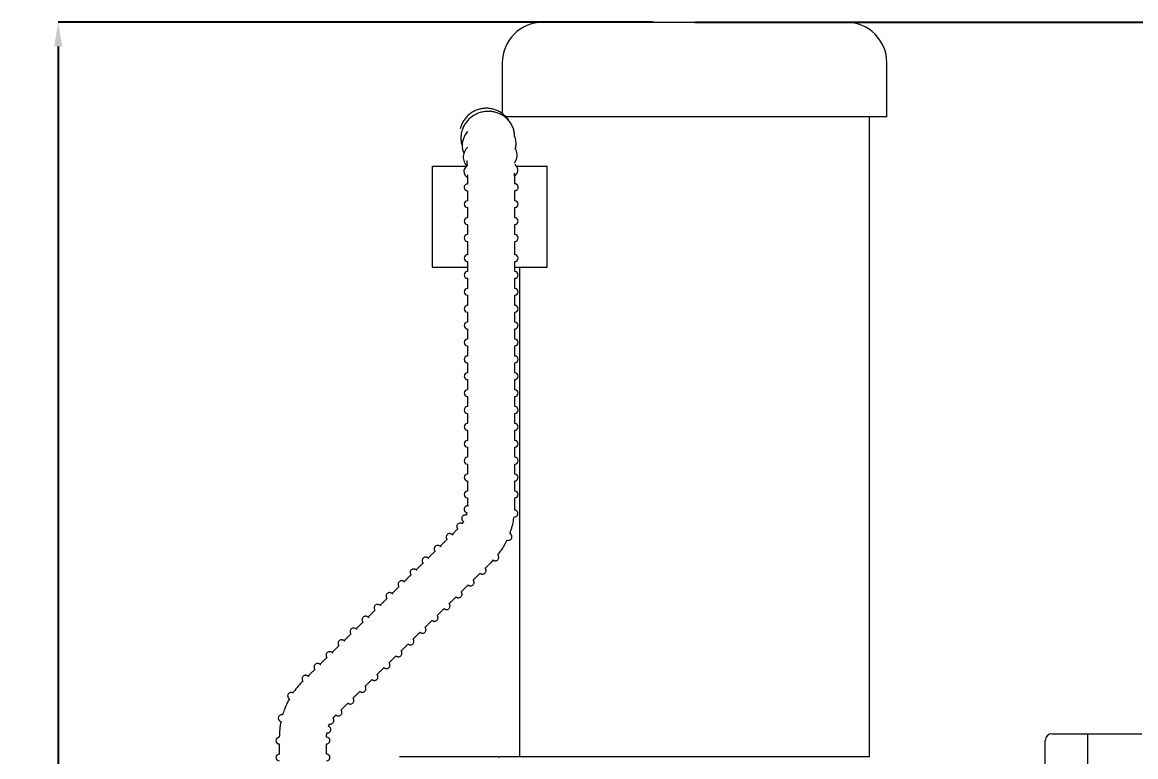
# Model space of a CAD drawing. Header units: inches. Extents: x 1.3 to 23.5, y 7.2 to 20.2.
# Drawn here: x 9.83 to 16.71, y 15.68 to 20.21 of the extents above; entities that cross this region are included whole.
import ezdxf

# ---------------------------------------------------------------- set-up
doc = ezdxf.new("R2010")
doc.units = ezdxf.units.IN
doc.header["$MEASUREMENT"] = 0
doc.header["$PDSIZE"] = -1
doc.layers.add('DIM', color=1, linetype='Continuous')
doc.styles.add('SLDTEXTSTYLE0', font='ARIAL.TTF', dxfattribs={"width": 0.65})
doc.dimstyles.new('SLDDIMSTYLE0', dxfattribs={"dimtxt": 0.15, "dimasz": 0.15, "dimexe": 0, "dimexo": 0.0625, "dimgap": 0.0375, "dimtad": 0, "dimtih": 1, "dimtoh": 1, "dimdec": 3, "dimlfac": 3, "dimrnd": 1e-09, "dimzin": 12, "dimdsep": 46, "dimtxsty": 'SLDTEXTSTYLE0', "dimsah": 1, "dimcen": 0.09, "dimadec": 0, "dimazin": 0, "dimtfac": 1, "dimtdec": 3, "dimtofl": 0, "dimtmove": 0, "dimatfit": 3, "dimfxl": 0, "dimtolj": 1, "dimtzin": 12, "dimarcsym": 0})

# ---------------------------------------------------------------- blocks, each defined once
blk = doc.blocks.new('*D7')
at = {"color": 0, "linetype": 'ByBlock', "lineweight": -2}
for p, q in [((13.9857, 20.2075), (19.3617, 20.2075)), ((19.3617, 20.0575), (19.3617, 18.2557)), ((19.3617, 16.2236), (19.3617, 18.0254)), ((17.39, 16.0736), (19.3617, 16.0736))]:
    blk.add_line(p, q, dxfattribs=at)
at = {"color": 0, "linetype": 'ByBlock'}
for points in [[(19.3617, 20.2075), (19.3367, 20.0575), (19.3867, 20.0575)], [(19.3617, 16.0736), (19.3367, 16.2236), (19.3867, 16.2236)]]:
    blk.add_solid(points, dxfattribs=at)
at = {"layer": 'DEFPOINTS', "color": 0, "linetype": 'ByBlock'}
for p in [(13.9232, 20.2075), (17.3275, 16.0736)]:
    blk.add_point(p, dxfattribs=at)
at = {"color": 0, "linetype": 'ByBlock', "insert": (19.3617, 18.1405), "char_height": 0.15, "attachment_point": 5, "style": 'SLDTEXTSTYLE0'}
blk.add_mtext('12 3/8 TO 13 3/8"', dxfattribs=at)
blk = doc.blocks.new('*D9')
at = {"color": 0, "linetype": 'ByBlock', "lineweight": -2}
for p, q in [((13.7275, 20.2075), (10.0545, 20.2075)), ((10.0545, 20.0575), (10.0545, 15.223)), ((10.0545, 9.9109), (10.0545, 14.7454)), ((11.177, 9.7609), (10.0545, 9.7609))]:
    blk.add_line(p, q, dxfattribs=at)
at = {"color": 0, "linetype": 'ByBlock'}
for points in [[(10.0545, 20.2075), (10.0295, 20.0575), (10.0795, 20.0575)], [(10.0545, 9.7609), (10.0295, 9.9109), (10.0795, 9.9109)]]:
    blk.add_solid(points, dxfattribs=at)
at = {"layer": 'DEFPOINTS', "color": 0, "linetype": 'ByBlock'}
for p in [(13.79, 20.2075), (11.2395, 9.7609)]:
    blk.add_point(p, dxfattribs=at)
at = {"color": 0, "linetype": 'ByBlock', "insert": (10.0545, 14.9842), "char_height": 0.15, "attachment_point": 5, "style": 'SLDTEXTSTYLE0'}
blk.add_mtext('31 5/16\\PMAX.', dxfattribs=at)

msp = doc.modelspace()

# ---------------------------------------------------------------- linework, layer by layer
at = {"color": 7, "linetype": 'Continuous', "lineweight": 15}
for p, q in [((13.045617, 20.207465), (14.920617, 20.207465)), ((15.170617, 19.624131), (12.81643, 19.624131)), ((12.365552, 18.695798), (12.365552, 19.320798)), ((12.365552, 19.320798), (12.452708, 19.320798)), ((12.452708, 19.320798), (12.465989, 19.320798)), ((12.465989, 19.320798), (12.576399, 19.320798)), ((12.882804, 19.320798), (13.07305, 19.320798)), ((13.07305, 18.695798), (13.07305, 19.320798)), ((12.365552, 18.695798), (12.452708, 18.695798)), ((12.452708, 18.695798), (12.465989, 18.695798)), ((12.465989, 18.695798), (12.581766, 18.695798)), ((12.873433, 18.695798), (13.07305, 18.695798)), ((16.190117, 15.818631), (16.410784, 15.818631)), ((16.410784, 15.818631), (16.410784, 15.818548)), ((16.410784, 15.818548), (16.744117, 15.818548)), ((16.410784, 14.831298), (16.410784, 15.818548)), ((16.14845, 15.401965), (16.14845, 15.776965)), ((12.769706, 15.676798), (12.162039, 15.676798)), ((12.769706, 15.676798), (12.779706, 15.676798)), ((13.277583, 15.676798), (12.779706, 15.676798)), ((13.983117, 15.676798), (13.277583, 15.676798)), ((14.70944, 15.676798), (13.983117, 15.676798)), ((15.063117, 15.676798), (14.70944, 15.676798))]:
    msp.add_line(p, q, dxfattribs=at)
for centre, radius, start, end in [((13.045617, 19.957465), 0.25, 90, 180), ((14.920617, 19.957465), 0.25, 0, 90), ((12.581767, 19.085331), 0.020833, 90, 270), ((12.873433, 19.085331), 0.020833, 270, 90), ((12.581767, 18.981165), 0.020833, 90, 270), ((12.873433, 18.981165), 0.020833, 270, 90), ((12.581767, 18.876998), 0.020833, 90, 270), ((12.873433, 18.876998), 0.020833, 270, 90), ((12.581767, 18.752941), 0.020833, 90, 270), ((12.873433, 18.752941), 0.020833, 270, 90), ((12.581767, 18.648775), 0.020833, 90, 270), ((12.873433, 18.648775), 0.020833, 270, 90), ((12.581767, 18.544608), 0.020833, 90, 270), ((12.873433, 18.544608), 0.020833, 270, 90), ((12.581767, 18.440441), 0.020833, 90, 270), ((12.873433, 18.440441), 0.020833, 270, 90), ((12.581767, 18.336275), 0.020833, 90, 270), ((12.873433, 18.336275), 0.020833, 270, 90), ((12.581767, 18.232108), 0.020833, 90, 270), ((12.873433, 18.232108), 0.020833, 270, 90), ((12.581767, 18.127941), 0.020833, 90, 270), ((12.873433, 18.127941), 0.020833, 270, 90), ((12.581767, 18.023775), 0.020833, 90, 270), ((12.873433, 18.023775), 0.020833, 270, 90), ((12.581767, 17.919608), 0.020833, 90, 270), ((12.873433, 17.919608), 0.020833, 270, 90), ((12.581767, 17.815441), 0.020833, 90, 270), ((12.873433, 17.815441), 0.020833, 270, 90), ((12.581767, 17.711275), 0.020833, 90, 270), ((12.873433, 17.711275), 0.020833, 270, 90), ((12.581767, 17.607108), 0.020833, 90, 270), ((12.873433, 17.607108), 0.020833, 270, 90), ((12.581767, 17.502941), 0.020833, 90, 270), ((12.873433, 17.502941), 0.020833, 270, 90), ((12.581767, 17.398775), 0.020833, 90, 270), ((12.873433, 17.398775), 0.020833, 270, 90), ((12.581767, 17.294608), 0.020833, 90, 270), ((12.873433, 17.294608), 0.020833, 270, 90), ((16.190117, 15.776965), 0.041667, 90, 180), ((11.41954, 15.776165), 0.020833, 90, 270), ((11.711206, 15.776165), 0.020833, 270, 90), ((11.41954, 15.671998), 0.020833, 90, 270), ((11.711206, 15.671998), 0.020833, 270, 90)]:
    msp.add_arc(centre, radius, start, end, dxfattribs=at)
for points in [[(12.795617, 19.957465), (12.795617, 19.644392)], [(15.170617, 19.624131), (15.170617, 19.957465)], [(15.063117, 16.472465), (15.063117, 19.624131)], [(12.581766, 19.168189), (12.581766, 19.106165)], [(12.873433, 19.106165), (12.873433, 19.169129)], [(12.581766, 19.064498), (12.581766, 19.001998)], [(12.873433, 19.001998), (12.873433, 19.064498)], [(12.581766, 18.960331), (12.581766, 18.897831)], [(12.873433, 18.897831), (12.873433, 18.960331)], [(12.581766, 18.856165), (12.581766, 18.773775)], [(12.873433, 18.773775), (12.873433, 18.856165)], [(12.581766, 18.732108), (12.581766, 18.669608)], [(12.873433, 18.669608), (12.873433, 18.732108)], [(12.903117, 18.695798), (12.903117, 16.472465)], [(12.581766, 18.627941), (12.581766, 18.565441)], [(12.873433, 18.565441), (12.873433, 18.627941)], [(12.581766, 18.523774), (12.581766, 18.461274)], [(12.873433, 18.461274), (12.873433, 18.523774)], [(12.581766, 18.419608), (12.581766, 18.357108)], [(12.873433, 18.357108), (12.873433, 18.419608)], [(12.581766, 18.315441), (12.581766, 18.252941)], [(12.873433, 18.252941), (12.873433, 18.315441)], [(12.581766, 18.211274), (12.581766, 18.148774)], [(12.873433, 18.148774), (12.873433, 18.211274)], [(12.581766, 18.107108), (12.581766, 18.044608)], [(12.873433, 18.044608), (12.873433, 18.107108)], [(12.581766, 18.002941), (12.581766, 17.940441)], [(12.873433, 17.940441), (12.873433, 18.002941)], [(12.581766, 17.898775), (12.581766, 17.836275)], [(12.873433, 17.836275), (12.873433, 17.898775)], [(12.581766, 17.794608), (12.581766, 17.732108)], [(12.873433, 17.732108), (12.873433, 17.794608)], [(12.581766, 17.690441), (12.581766, 17.627941)], [(12.873433, 17.627941), (12.873433, 17.690441)], [(12.581766, 17.586275), (12.581766, 17.523775)], [(12.873433, 17.523775), (12.873433, 17.586275)], [(12.581766, 17.482108), (12.581766, 17.419608)], [(12.873433, 17.419608), (12.873433, 17.482108)], [(12.581766, 17.377941), (12.581766, 17.315441)], [(12.873433, 17.315441), (12.873433, 17.377941)], [(12.581766, 17.273775), (12.581766, 17.22422)], [(12.873433, 17.220522), (12.873433, 17.273775)], [(12.872904, 17.197979), (12.873433, 17.220522)], [(12.557642, 17.128454), (12.548182, 17.113757)], [(12.577933, 17.183225), (12.573438, 17.166335)], [(12.52168, 17.082477), (12.485475, 17.046914)], [(12.455809, 17.017772), (12.411309, 16.974059)], [(12.381642, 16.944917), (12.337142, 16.901204)], [(12.307475, 16.872062), (12.262975, 16.828349)], [(12.689867, 16.838842), (12.729979, 16.878245)], [(12.729979, 16.878245), (12.742642, 16.891163)], [(12.233308, 16.799207), (12.188808, 16.755494)], [(12.6157, 16.765987), (12.6602, 16.8097)], [(12.159141, 16.726352), (12.11464, 16.682639)], [(12.541533, 16.693132), (12.586033, 16.736845)], [(12.084973, 16.653497), (12.040473, 16.609784)], [(12.467365, 16.620277), (12.511866, 16.66399)], [(12.010806, 16.580642), (11.966306, 16.536929)], [(12.393198, 16.547422), (12.437698, 16.591135)], [(11.93664, 16.507787), (11.892139, 16.464074)], [(12.319031, 16.474567), (12.363531, 16.51828)], [(11.862473, 16.434932), (11.817973, 16.391219)], [(12.244864, 16.401712), (12.289364, 16.445425)], [(12.903117, 16.472465), (12.903117, 15.676798)], [(15.063117, 15.676798), (15.063117, 16.472465)], [(11.788306, 16.362077), (11.743806, 16.318364)], [(12.170697, 16.328857), (12.215197, 16.37257)], [(12.09653, 16.256002), (12.141031, 16.299715)], [(11.714139, 16.289222), (11.669639, 16.245509)], [(12.022364, 16.183147), (12.066864, 16.22686)], [(11.639972, 16.216367), (11.595471, 16.172654)], [(11.565804, 16.143512), (11.562994, 16.140751)], [(11.948196, 16.110292), (11.992697, 16.154005)], [(11.874029, 16.037437), (11.918529, 16.08115)], [(11.799862, 15.964582), (11.844362, 16.008295)], [(11.751605, 15.914892), (11.767385, 15.932679)], [(11.767385, 15.932679), (11.770195, 15.93544)], [(11.723254, 15.864305), (11.730068, 15.879859)], [(11.419539, 15.798474), (11.419539, 15.796998)], [(11.419539, 15.755331), (11.419539, 15.692831)], [(11.711206, 15.796998), (11.711206, 15.798474)], [(11.711206, 15.692831), (11.711206, 15.755331)]]:
    msp.add_open_spline(points, degree=1, dxfattribs=at)
for points, knots in [([(12.841308, 19.593218), (12.840093, 19.59559), (12.834881, 19.605761), (12.822068, 19.621584), (12.803276, 19.639963), (12.781594, 19.65497), (12.757895, 19.666417), (12.732682, 19.673969), (12.706604, 19.677454), (12.680306, 19.676779), (12.654441, 19.671966), (12.629654, 19.663132), (12.606557, 19.6505), (12.585736, 19.63438), (12.567663, 19.615184), (12.55296, 19.593343), (12.542386, 19.571708), (12.538584, 19.557006), (12.536978, 19.550798)], [0, 0, 0, 0, 0.02022624, 0.08676088, 0.15329201, 0.21981502, 0.28633174, 0.35284255, 0.41934556, 0.48584603, 0.55234484, 0.61884158, 0.68534172, 0.75184481, 0.81835231, 0.8848672, 0.95138958, 1, 1, 1, 1]), ([(12.872306, 19.502733), (12.872379, 19.506177), (12.872632, 19.518091), (12.868718, 19.538201), (12.860755, 19.562261), (12.848712, 19.584677), (12.833214, 19.604906), (12.814562, 19.622452), (12.793237, 19.636883), (12.769758, 19.647847), (12.744702, 19.655066), (12.718687, 19.658361), (12.692358, 19.65764), (12.666369, 19.652918), (12.641371, 19.644303), (12.617991, 19.632006), (12.596818, 19.61633), (12.578387, 19.597665), (12.563168, 19.576479), (12.551535, 19.553305), (12.543805, 19.528736), (12.540082, 19.503361), (12.540775, 19.477934), (12.543839, 19.457951), (12.547994, 19.447134), (12.54912, 19.444202)], [0, 0, 0, 0, 0.0186231, 0.06442596, 0.11019157, 0.15593887, 0.20168453, 0.24744944, 0.29325221, 0.33910404, 0.38501097, 0.43097149, 0.47697994, 0.52302888, 0.5691083, 0.61520328, 0.66130097, 0.70738507, 0.75344097, 0.79945703, 0.8454213, 0.89132627, 0.93717356, 0.98297138, 1, 1, 1, 1]), ([(12.581767, 19.533012), (12.578353, 19.529018), (12.570225, 19.518451), (12.559778, 19.500164), (12.551898, 19.478187), (12.548138, 19.455597), (12.548784, 19.433087), (12.552303, 19.414155), (12.557099, 19.403451), (12.558822, 19.399604)], [0.735607075, 0.735607075, 0.735607075, 0.735607075, 0.763402212, 0.806560037, 0.849456947, 0.892037826, 0.934318252, 0.976394949, 1, 1, 1, 1]), ([(12.876788, 19.427705), (12.878227, 19.433758), (12.881422, 19.447202), (12.881381, 19.468449), (12.878228, 19.486932), (12.874765, 19.49765), (12.873433, 19.501195)], [0, 0, 0, 0, 0.034666638, 0.07699959, 0.119104686, 0.140382647, 0.140382647, 0.140382647, 0.140382647]), ([(12.581767, 19.437431), (12.580646, 19.436246), (12.57474, 19.429747), (12.565754, 19.417253), (12.557834, 19.399219), (12.554429, 19.380774), (12.555425, 19.362634), (12.560689, 19.345476), (12.568169, 19.331334), (12.575112, 19.323745), (12.577808, 19.320798)], [0.740568423, 0.740568423, 0.740568423, 0.740568423, 0.749654428, 0.789765598, 0.829085668, 0.867158735, 0.904069608, 0.940448638, 0.97687638, 1, 1, 1, 1]), ([(12.869947, 19.337748), (12.871111, 19.339139), (12.87676, 19.345893), (12.882995, 19.359452), (12.887987, 19.377758), (12.888205, 19.396074), (12.884259, 19.413596), (12.878407, 19.425793), (12.874279, 19.432149), (12.873433, 19.433383)], [0, 0, 0, 0, 0.010278967, 0.049897684, 0.088364145, 0.125574712, 0.162028046, 0.198358288, 0.207255196, 0.207255196, 0.207255196, 0.207255196]), ([(12.581767, 19.32572), (12.581613, 19.325605), (12.577283, 19.322352), (12.570203, 19.315878), (12.562819, 19.304885), (12.558911, 19.292628), (12.559227, 19.279747), (12.563795, 19.267867), (12.571039, 19.257938), (12.577657, 19.252749), (12.581005, 19.250125)], [0.770221276, 0.770221276, 0.770221276, 0.770221276, 0.771619163, 0.809816892, 0.842800817, 0.873086388, 0.905834489, 0.936737383, 0.968001651, 1, 1, 1, 1]), ([(12.576989, 19.355665), (12.577169, 19.352669), (12.577791, 19.342297), (12.578303, 19.330968), (12.578667, 19.322912)], [0, 0, 0, 0, 0.288905063, 1, 1, 1, 1]), ([(12.872553, 19.25932), (12.873545, 19.260009), (12.878634, 19.263542), (12.884809, 19.271203), (12.890887, 19.28246), (12.893123, 19.294888), (12.891224, 19.307317), (12.88555, 19.318496), (12.879083, 19.32575), (12.874667, 19.329515), (12.873433, 19.330497)], [0, 0, 0, 0, 0.008688391, 0.044545573, 0.076118754, 0.105933972, 0.13761773, 0.168271725, 0.200424052, 0.212294254, 0.212294254, 0.212294254, 0.212294254]), ([(12.580632, 19.266915), (12.580725, 19.263294), (12.581108, 19.248333), (12.581437, 19.229175), (12.581575, 19.213592), (12.581608, 19.209806)], [0, 0, 0, 0, 0.19470709, 0.80433302, 1, 1, 1, 1]), ([(12.873279, 19.210776), (12.873238, 19.215414), (12.873083, 19.232862), (12.87271, 19.254723), (12.872276, 19.271563), (12.872162, 19.27602)], [0, 0, 0, 0, 0.21025222, 0.79099425, 1, 1, 1, 1]), ([(12.581686, 19.210699), (12.580686, 19.210532), (12.578794, 19.210216), (12.575646, 19.209344), (12.571264, 19.207466), (12.566241, 19.203521), (12.562267, 19.197641), (12.56039, 19.189854), (12.5616, 19.182103), (12.565001, 19.176079), (12.568951, 19.172222), (12.57268, 19.169948), (12.57596, 19.168622), (12.578604, 19.167886), (12.580223, 19.167609), (12.581036, 19.16747)], [0, 0, 0, 0, 0.10004994, 0.18933826, 0.27070933, 0.33860087, 0.41698368, 0.50093917, 0.59175224, 0.66299327, 0.72447527, 0.78063092, 0.83787873, 0.91858718, 1, 1, 1, 1]), ([(12.875571, 19.168741), (12.876689, 19.168951), (12.878582, 19.169307), (12.883028, 19.171085), (12.887904, 19.174483), (12.892167, 19.179891), (12.894564, 19.18722), (12.894111, 19.194944), (12.891284, 19.201353), (12.887413, 19.205792), (12.883553, 19.208484), (12.880175, 19.210026), (12.876995, 19.211007), (12.873544, 19.211707), (12.870716, 19.212095), (12.86889, 19.212302)], [0, 0, 0, 0, 0.056104676, 0.09507443, 0.127645814, 0.165440184, 0.206450136, 0.248207508, 0.285522798, 0.316947227, 0.345295427, 0.37268007, 0.407021234, 0.462897585, 0.542871957, 0.542871957, 0.542871957, 0.542871957]), ([(12.586993, 17.224218), (12.586144, 17.224273), (12.583974, 17.224412), (12.582522, 17.224453), (12.580873, 17.224467), (12.579107, 17.224368), (12.576686, 17.224038), (12.572902, 17.222969), (12.568171, 17.220367), (12.563534, 17.215653), (12.560419, 17.20899), (12.559838, 17.201593), (12.561651, 17.195045), (12.564768, 17.190175), (12.568259, 17.186903), (12.571462, 17.184951), (12.573593, 17.184056), (12.574277, 17.183843), (12.57435, 17.183821)], [0, 0, 0, 0, 0.09378367, 0.23967119, 0.31063153, 0.34502177, 0.37595283, 0.4209411, 0.48218205, 0.55774413, 0.64018954, 0.72494033, 0.8022013, 0.86492599, 0.9180806, 0.96237846, 0.99595932, 1, 1, 1, 1]), ([(12.873789, 17.156677), (12.874062, 17.156705), (12.874955, 17.156795), (12.877992, 17.157442), (12.882571, 17.159405), (12.887547, 17.163517), (12.891311, 17.16966), (12.892783, 17.177046), (12.891613, 17.184061), (12.888727, 17.189519), (12.885296, 17.193221), (12.881922, 17.195559), (12.879108, 17.196844), (12.877283, 17.19744), (12.876375, 17.197679), (12.876077, 17.197743), (12.876014, 17.197756)], [0, 0, 0, 0, 0.02253878, 0.07367667, 0.16018865, 0.26530726, 0.37970496, 0.50071089, 0.61995473, 0.71472141, 0.79449737, 0.86169922, 0.91470151, 0.95279683, 0.98993751, 1, 1, 1, 1]), ([(12.553476, 17.112582), (12.552993, 17.112893), (12.55076, 17.114329), (12.547834, 17.11574), (12.543396, 17.117539), (12.537688, 17.118651), (12.530504, 17.118016), (12.523213, 17.114536), (12.517636, 17.108354), (12.515006, 17.101159), (12.514859, 17.094682), (12.516058, 17.089594), (12.51788, 17.085567), (12.519299, 17.08315), (12.520362, 17.081768), (12.520618, 17.081435)], [0, 0, 0, 0, 0.03756455, 0.17339532, 0.27386565, 0.35292164, 0.42841748, 0.50914293, 0.59183499, 0.66920923, 0.73510973, 0.79833385, 0.86960997, 0.96860934, 1, 1, 1, 1]), ([(12.573847, 17.166962), (12.573202, 17.167143), (12.571559, 17.167601), (12.568406, 17.168011), (12.562513, 17.167628), (12.556226, 17.165284), (12.550553, 17.16065), (12.546638, 17.153844), (12.545553, 17.146492), (12.54674, 17.140163), (12.549008, 17.135506), (12.551509, 17.132311), (12.553903, 17.130053), (12.555473, 17.128828), (12.556397, 17.12824), (12.556636, 17.128088)], [0, 0, 0, 0, 0.07341091, 0.18677984, 0.26958404, 0.34737677, 0.43539344, 0.52797315, 0.61995428, 0.69397299, 0.75873923, 0.81760593, 0.87868076, 0.96862606, 1, 1, 1, 1]), ([(12.844135, 17.052546), (12.845875, 17.060392), (12.853974, 17.083197), (12.863202, 17.118532), (12.86738, 17.145297), (12.869266, 17.157379)], [0, 0, 0, 0, 0.25659762, 0.66439708, 1, 1, 1, 1]), ([(12.49195, 17.044535), (12.491458, 17.044915), (12.487982, 17.047608), (12.484578, 17.049688), (12.478592, 17.052359), (12.472605, 17.053651), (12.465072, 17.053011), (12.457541, 17.049275), (12.452089, 17.042925), (12.449636, 17.035834), (12.449491, 17.029613), (12.450584, 17.024611), (12.452159, 17.020693), (12.45341, 17.018515), (12.454085, 17.01734)], [0, 0, 0, 0, 0.03424919, 0.24240145, 0.33038761, 0.40310549, 0.47684371, 0.55440138, 0.63264592, 0.70237314, 0.76445327, 0.82748471, 0.90694466, 1, 1, 1, 1]), ([(12.829312, 17.012542), (12.830277, 17.012316), (12.831929, 17.01193), (12.83639, 17.01178), (12.84196, 17.012796), (12.847965, 17.015821), (12.853186, 17.021337), (12.856103, 17.028483), (12.856301, 17.035542), (12.85465, 17.041294), (12.852222, 17.04544), (12.849767, 17.048245), (12.847331, 17.050377), (12.845628, 17.051577), (12.844465, 17.052335), (12.844135, 17.052546)], [0, 0, 0, 0, 0.045507026, 0.077933088, 0.106268621, 0.139680155, 0.17622846, 0.213737008, 0.248005243, 0.276458568, 0.301760963, 0.325236194, 0.352053749, 0.396360628, 0.413834897, 0.413834897, 0.413834897, 0.413834897]), ([(12.417782, 16.97168), (12.417292, 16.97206), (12.413817, 16.974753), (12.41041, 16.976833), (12.404426, 16.979503), (12.398437, 16.980796), (12.390905, 16.980157), (12.383374, 16.97642), (12.377923, 16.97007), (12.37547, 16.96298), (12.375325, 16.956758), (12.376416, 16.951756), (12.377993, 16.947838), (12.379244, 16.94566), (12.379918, 16.944485)], [0, 0, 0, 0, 0.03424691, 0.24240247, 0.33038558, 0.40310857, 0.47684717, 0.55439989, 0.63264484, 0.70237243, 0.76445289, 0.82748391, 0.90694539, 1, 1, 1, 1]), ([(12.769343, 16.921982), (12.775022, 16.929404), (12.78972, 16.948613), (12.809341, 16.979416), (12.821523, 17.003614), (12.827028, 17.014548)], [0, 0, 0, 0, 0.2565899, 0.66407329, 1, 1, 1, 1]), ([(12.736119, 16.891393), (12.73776, 16.890252), (12.740426, 16.888398), (12.745257, 16.88637), (12.75122, 16.885082), (12.75877, 16.885763), (12.766289, 16.889539), (12.771703, 16.895912), (12.774118, 16.903), (12.774241, 16.909204), (12.773139, 16.914193), (12.771469, 16.918304), (12.770116, 16.920644), (12.769343, 16.921982)], [0, 0, 0, 0, 0.15117633, 0.24560103, 0.32604304, 0.40750242, 0.49316782, 0.57953674, 0.65633222, 0.7248313, 0.79451141, 0.8825131, 1, 1, 1, 1]), ([(12.343616, 16.898825), (12.343125, 16.899205), (12.339648, 16.901898), (12.336243, 16.903978), (12.330258, 16.906649), (12.32427, 16.907941), (12.316738, 16.907302), (12.309207, 16.903565), (12.303756, 16.897215), (12.301303, 16.890125), (12.301158, 16.883903), (12.302249, 16.878901), (12.303826, 16.874983), (12.305076, 16.872805), (12.305751, 16.87163)], [0, 0, 0, 0, 0.03424927, 0.24240425, 0.33038712, 0.40310988, 0.47684828, 0.55440078, 0.63264551, 0.70237291, 0.76445319, 0.82748404, 0.90694679, 1, 1, 1, 1]), ([(12.269449, 16.82597), (12.268958, 16.82635), (12.265481, 16.829043), (12.262076, 16.831123), (12.256091, 16.833794), (12.250103, 16.835086), (12.242572, 16.834446), (12.23504, 16.83071), (12.229589, 16.82436), (12.227136, 16.81727), (12.226991, 16.811048), (12.228082, 16.806046), (12.229659, 16.802128), (12.230909, 16.79995), (12.231584, 16.798775)], [0, 0, 0, 0, 0.03424923, 0.24240424, 0.33038712, 0.40310989, 0.47684283, 0.55440073, 0.63264546, 0.70237287, 0.76445317, 0.82748401, 0.90694676, 1, 1, 1, 1]), ([(12.658053, 16.809262), (12.659694, 16.80812), (12.66236, 16.806266), (12.667192, 16.804239), (12.673154, 16.802951), (12.680704, 16.803631), (12.688223, 16.807407), (12.693637, 16.81378), (12.696052, 16.820868), (12.696176, 16.827072), (12.695073, 16.832061), (12.693403, 16.836172), (12.69205, 16.838512), (12.691277, 16.83985)], [0, 0, 0, 0, 0.15117633, 0.24560103, 0.32604304, 0.40750242, 0.49316782, 0.57953674, 0.65633222, 0.7248313, 0.79451141, 0.8825131, 1, 1, 1, 1]), ([(12.195282, 16.753115), (12.194791, 16.753495), (12.191314, 16.756188), (12.187909, 16.758268), (12.181924, 16.760939), (12.175936, 16.762231), (12.168405, 16.761591), (12.160873, 16.757855), (12.155421, 16.751505), (12.152968, 16.744415), (12.152824, 16.738193), (12.153915, 16.733191), (12.155492, 16.729273), (12.156742, 16.727095), (12.157417, 16.72592)], [0, 0, 0, 0, 0.03424928, 0.24240427, 0.33038715, 0.40310992, 0.47684286, 0.55440073, 0.63264548, 0.70237288, 0.76445318, 0.82748402, 0.90694678, 1, 1, 1, 1]), ([(12.583886, 16.736407), (12.585527, 16.735265), (12.588193, 16.733411), (12.593026, 16.731384), (12.598987, 16.730096), (12.606537, 16.730776), (12.614056, 16.734552), (12.61947, 16.740926), (12.621885, 16.748013), (12.622008, 16.754217), (12.620907, 16.759206), (12.619236, 16.763317), (12.617883, 16.765657), (12.61711, 16.766995)], [0, 0, 0, 0, 0.15117651, 0.24560461, 0.32604189, 0.40750137, 0.49316687, 0.5795359, 0.65633147, 0.72483063, 0.79450996, 0.88251301, 1, 1, 1, 1]), ([(12.121115, 16.68026), (12.120624, 16.68064), (12.117147, 16.683333), (12.113742, 16.685413), (12.107757, 16.688084), (12.101769, 16.689376), (12.094238, 16.688737), (12.086706, 16.685), (12.081254, 16.67865), (12.078801, 16.67156), (12.078657, 16.665338), (12.079748, 16.660336), (12.081325, 16.656418), (12.082576, 16.65424), (12.08325, 16.653065)], [0, 0, 0, 0, 0.03424923, 0.24240398, 0.33038675, 0.40310946, 0.47684229, 0.55440008, 0.63264473, 0.70237205, 0.76445225, 0.82748301, 0.90694568, 1, 1, 1, 1]), ([(12.509719, 16.663552), (12.51136, 16.662411), (12.514025, 16.660556), (12.518858, 16.658529), (12.52482, 16.657241), (12.53237, 16.657921), (12.539889, 16.661697), (12.545302, 16.668071), (12.547719, 16.675158), (12.547841, 16.681362), (12.54674, 16.686351), (12.54507, 16.690462), (12.543717, 16.692802), (12.542944, 16.69414)], [0, 0, 0, 0, 0.15117641, 0.24560444, 0.32604166, 0.40750108, 0.49316651, 0.57953548, 0.65633316, 0.72483203, 0.79451129, 0.88251304, 1, 1, 1, 1]), ([(12.046948, 16.607405), (12.046456, 16.607785), (12.04298, 16.610478), (12.039575, 16.612558), (12.03359, 16.615229), (12.027603, 16.616521), (12.020071, 16.615882), (12.012539, 16.612145), (12.007087, 16.605796), (12.004634, 16.598705), (12.00449, 16.592483), (12.005581, 16.587481), (12.007158, 16.583563), (12.008408, 16.581385), (12.009083, 16.58021)], [0, 0, 0, 0, 0.034249105, 0.242403669, 0.330386345, 0.403104601, 0.476842852, 0.554400543, 0.632645103, 0.702372347, 0.764452489, 0.827483199, 0.90694578, 1, 1, 1, 1]), ([(12.435552, 16.590697), (12.437193, 16.589556), (12.439858, 16.587701), (12.444691, 16.585674), (12.450653, 16.584386), (12.458203, 16.585066), (12.465722, 16.588842), (12.471135, 16.595216), (12.473552, 16.602303), (12.473674, 16.608507), (12.472573, 16.613496), (12.470902, 16.617607), (12.46955, 16.619947), (12.468777, 16.621285)], [0, 0, 0, 0, 0.15117641, 0.24560444, 0.32604167, 0.40750109, 0.49316652, 0.5795355, 0.6563332, 0.72483208, 0.79451133, 0.88251309, 1, 1, 1, 1]), ([(11.972781, 16.53455), (11.972289, 16.534931), (11.968813, 16.537623), (11.96541, 16.539704), (11.959423, 16.542374), (11.953436, 16.543666), (11.945903, 16.543027), (11.938372, 16.53929), (11.93292, 16.532941), (11.930467, 16.52585), (11.930323, 16.519628), (11.931415, 16.514626), (11.93299, 16.510708), (11.934241, 16.50853), (11.934916, 16.507355)], [0, 0, 0, 0, 0.03424918, 0.24240137, 0.33038697, 0.40310523, 0.47684342, 0.5544011, 0.63264563, 0.70237284, 0.76445296, 0.82748441, 0.90694582, 1, 1, 1, 1]), ([(12.361385, 16.517842), (12.363026, 16.516701), (12.365691, 16.514846), (12.370524, 16.512819), (12.376486, 16.511531), (12.384036, 16.512211), (12.391555, 16.515987), (12.396968, 16.522361), (12.399385, 16.529448), (12.399507, 16.535652), (12.398406, 16.540641), (12.396735, 16.544752), (12.395383, 16.547092), (12.394609, 16.54843)], [0, 0, 0, 0, 0.15117658, 0.24560472, 0.32604203, 0.40750758, 0.4931672, 0.57953625, 0.65633403, 0.72483298, 0.79451232, 0.88251417, 1, 1, 1, 1]), ([(11.898614, 16.461695), (11.898122, 16.462076), (11.894646, 16.464769), (11.891242, 16.466849), (11.885256, 16.469519), (11.879269, 16.470811), (11.871736, 16.470172), (11.864205, 16.466435), (11.858753, 16.460086), (11.8563, 16.452995), (11.856155, 16.446773), (11.857248, 16.441771), (11.858823, 16.437853), (11.860074, 16.435675), (11.860749, 16.4345)], [0, 0, 0, 0, 0.03424918, 0.24240146, 0.330387, 0.40310522, 0.47684344, 0.55440109, 0.63264562, 0.70237283, 0.76445294, 0.82748439, 0.9069458, 1, 1, 1, 1]), ([(12.287219, 16.444987), (12.288859, 16.443846), (12.291525, 16.441991), (12.296357, 16.439964), (12.302319, 16.438676), (12.309869, 16.439356), (12.317387, 16.443133), (12.322801, 16.449506), (12.325218, 16.456593), (12.325339, 16.462797), (12.324239, 16.467787), (12.322568, 16.471897), (12.321216, 16.474237), (12.320442, 16.475575)], [0, 0, 0, 0, 0.15117701, 0.24560209, 0.32603965, 0.40750545, 0.49316529, 0.57953204, 0.6563331, 0.72483221, 0.79451179, 0.88251389, 1, 1, 1, 1]), ([(11.824446, 16.38884), (11.823955, 16.389221), (11.820481, 16.391914), (11.817074, 16.393993), (11.81109, 16.396664), (11.805101, 16.397956), (11.797569, 16.397317), (11.790037, 16.39358), (11.784587, 16.38723), (11.782134, 16.38014), (11.781989, 16.373918), (11.78308, 16.368916), (11.784657, 16.364998), (11.785907, 16.36282), (11.786582, 16.361645)], [0, 0, 0, 0, 0.0342469, 0.24240147, 0.33038502, 0.40310786, 0.47684632, 0.55440429, 0.63264511, 0.70237259, 0.76445293, 0.82748385, 0.90694667, 1, 1, 1, 1]), ([(12.213051, 16.372132), (12.214692, 16.370991), (12.217358, 16.369137), (12.22219, 16.367109), (12.228153, 16.365821), (12.235702, 16.366501), (12.24322, 16.370278), (12.248635, 16.37665), (12.251051, 16.383739), (12.251172, 16.389942), (12.250072, 16.394932), (12.248401, 16.399042), (12.247049, 16.401382), (12.246275, 16.40272)], [0, 0, 0, 0, 0.15117684, 0.24560189, 0.32604418, 0.40750382, 0.4931636, 0.57953463, 0.65633344, 0.72483252, 0.79451198, 0.882514, 1, 1, 1, 1]), ([(11.750279, 16.315985), (11.749788, 16.316366), (11.746313, 16.319059), (11.742907, 16.321138), (11.736922, 16.323809), (11.730934, 16.325101), (11.723402, 16.324462), (11.715871, 16.320725), (11.71042, 16.314376), (11.707967, 16.307285), (11.707822, 16.301063), (11.708913, 16.296061), (11.71049, 16.292144), (11.71174, 16.289965), (11.712415, 16.28879)], [0, 0, 0, 0, 0.03424694, 0.24240233, 0.33038599, 0.40310854, 0.47684709, 0.55439909, 0.63264402, 0.70237155, 0.764452, 0.827484, 0.90694547, 1, 1, 1, 1]), ([(12.138884, 16.299277), (12.140525, 16.298136), (12.143191, 16.296281), (12.148023, 16.294254), (12.153985, 16.292966), (12.161535, 16.293646), (12.169053, 16.297423), (12.174468, 16.303795), (12.176884, 16.310884), (12.177005, 16.317088), (12.175904, 16.322077), (12.174234, 16.326188), (12.172881, 16.328528), (12.172108, 16.329865)], [0, 0, 0, 0, 0.15117674, 0.24560133, 0.32604356, 0.40750298, 0.49316343, 0.57953569, 0.6563329, 0.72483189, 0.79451134, 0.8825141, 1, 1, 1, 1]), ([(11.676113, 16.24313), (11.675622, 16.243511), (11.672145, 16.246204), (11.66874, 16.248283), (11.662755, 16.250954), (11.656767, 16.252246), (11.649236, 16.251607), (11.641704, 16.24787), (11.636252, 16.241521), (11.633799, 16.23443), (11.633655, 16.228209), (11.634746, 16.223206), (11.636323, 16.219289), (11.637573, 16.21711), (11.638248, 16.215935)], [0, 0, 0, 0, 0.03424927, 0.2424042, 0.33038736, 0.40310994, 0.4768429, 0.55440006, 0.63264481, 0.70237221, 0.76445249, 0.82748439, 0.90694563, 1, 1, 1, 1]), ([(12.064717, 16.226422), (12.066358, 16.225281), (12.069024, 16.223426), (12.073856, 16.221399), (12.079818, 16.220111), (12.087368, 16.220791), (12.094887, 16.224568), (12.100301, 16.230941), (12.102716, 16.238029), (12.102838, 16.244233), (12.101737, 16.249222), (12.100067, 16.253333), (12.098714, 16.255673), (12.097941, 16.25701)], [0, 0, 0, 0, 0.15117648, 0.24560097, 0.32604303, 0.40750232, 0.49316858, 0.5795363, 0.65633339, 0.72483231, 0.79451161, 0.88251418, 1, 1, 1, 1]), ([(11.601946, 16.170275), (11.601455, 16.170656), (11.597978, 16.173349), (11.594573, 16.175428), (11.588588, 16.178099), (11.5826, 16.179391), (11.575069, 16.178752), (11.567537, 16.175015), (11.562086, 16.168666), (11.559632, 16.161575), (11.559491, 16.155353), (11.560567, 16.150351), (11.562347, 16.146118), (11.563493, 16.143772), (11.564515, 16.142281), (11.564529, 16.14226)], [0, 0, 0, 0, 0.03356075, 0.23753119, 0.32374552, 0.39500621, 0.46725685, 0.5432549, 0.61992664, 0.68825232, 0.74908588, 0.81084957, 0.88871416, 0.9984077, 1, 1, 1, 1]), ([(11.99055, 16.153567), (11.992191, 16.152426), (11.994856, 16.150571), (11.99969, 16.148544), (12.005651, 16.147256), (12.013201, 16.147936), (12.02072, 16.151713), (12.026134, 16.158086), (12.028549, 16.165174), (12.028672, 16.171378), (12.02757, 16.176367), (12.0259, 16.180478), (12.024547, 16.182818), (12.023774, 16.184155)], [0, 0, 0, 0, 0.15117652, 0.24560427, 0.32604177, 0.40750124, 0.49316748, 0.57953523, 0.65633234, 0.72483148, 0.79451164, 0.88251427, 1, 1, 1, 1]), ([(11.562994, 16.140751), (11.556445, 16.134083), (11.539501, 16.11683), (11.519602, 16.092642), (11.50701, 16.074721), (11.502951, 16.068943)], [0, 0, 0, 0, 0.29912899, 0.7740111, 1, 1, 1, 1]), ([(11.916383, 16.080712), (11.918024, 16.079571), (11.920689, 16.077716), (11.925522, 16.075689), (11.931484, 16.074401), (11.939034, 16.075082), (11.946553, 16.078858), (11.951966, 16.085231), (11.954383, 16.092319), (11.954505, 16.098523), (11.953404, 16.103512), (11.951734, 16.107623), (11.95038, 16.109963), (11.949607, 16.111301)], [0, 0, 0, 0, 0.15117618, 0.24560376, 0.32604104, 0.40750033, 0.49316638, 0.57953393, 0.65633303, 0.7248318, 0.79451095, 0.88251256, 1, 1, 1, 1]), ([(11.481634, 16.034672), (11.477185, 16.026453), (11.465667, 16.005176), (11.451105, 15.971692), (11.442853, 15.945899), (11.439127, 15.934254)], [0, 0, 0, 0, 0.25665762, 0.6644085, 1, 1, 1, 1]), ([(11.502248, 16.071099), (11.501327, 16.071439), (11.499385, 16.072155), (11.495645, 16.073005), (11.489842, 16.073175), (11.483129, 16.071421), (11.476746, 16.067027), (11.472283, 16.060351), (11.470702, 16.053098), (11.47138, 16.046817), (11.473188, 16.042091), (11.47537, 16.038578), (11.477856, 16.035665), (11.479359, 16.034071), (11.480654, 16.032991), (11.480719, 16.032936)], [0, 0, 0, 0, 0.08879123, 0.18713292, 0.26274837, 0.338954, 0.42236485, 0.50836717, 0.58925042, 0.65672408, 0.71865831, 0.78133652, 0.86506629, 0.993205, 1, 1, 1, 1]), ([(11.842216, 16.007857), (11.843857, 16.006716), (11.846522, 16.004861), (11.851355, 16.002834), (11.857317, 16.001546), (11.864867, 16.002227), (11.872386, 16.006003), (11.877799, 16.012376), (11.880216, 16.019464), (11.880338, 16.025668), (11.879237, 16.030657), (11.877566, 16.034768), (11.876214, 16.037108), (11.87544, 16.038446)], [0, 0, 0, 0, 0.15117638, 0.24560404, 0.32604147, 0.40750087, 0.49316701, 0.57953471, 0.65633392, 0.72483278, 0.79451202, 0.88251375, 1, 1, 1, 1]), ([(11.768049, 15.935002), (11.76969, 15.933861), (11.772355, 15.932006), (11.777188, 15.929979), (11.78315, 15.928691), (11.7907, 15.929371), (11.798219, 15.933148), (11.803632, 15.939521), (11.806049, 15.946609), (11.806171, 15.952813), (11.80507, 15.957802), (11.803399, 15.961913), (11.802047, 15.964253), (11.801273, 15.965591)], [0, 0, 0, 0, 0.15117635, 0.24560399, 0.32604141, 0.40750685, 0.49316708, 0.57953476, 0.65633395, 0.72483273, 0.79451195, 0.88251367, 1, 1, 1, 1]), ([(11.439263, 15.935395), (11.438425, 15.935509), (11.436918, 15.935715), (11.434423, 15.935863), (11.430767, 15.935626), (11.426096, 15.934463), (11.42075, 15.931525), (11.4159, 15.926274), (11.412977, 15.919182), (11.412829, 15.91186), (11.414788, 15.90578), (11.417615, 15.901453), (11.420559, 15.898594), (11.423012, 15.896878), (11.425102, 15.895725), (11.426769, 15.894964), (11.42784, 15.894567), (11.428366, 15.894372)], [0, 0, 0, 0, 0.10357413, 0.18634093, 0.23858725, 0.29224274, 0.36112608, 0.43850237, 0.52092684, 0.60441429, 0.67059023, 0.72688428, 0.77539556, 0.81701012, 0.86138122, 0.93192644, 1, 1, 1, 1]), ([(11.429361, 15.895118), (11.427645, 15.885929), (11.423202, 15.862135), (11.42004, 15.829779), (11.419671, 15.806698), (11.419539, 15.798474)], [0, 0, 0, 0, 0.288219157, 0.746378677, 1, 1, 1, 1]), ([(11.729636, 15.878872), (11.730858, 15.878593), (11.734214, 15.878058), (11.741032, 15.878673), (11.74855, 15.882449), (11.753964, 15.888823), (11.756381, 15.89591), (11.756502, 15.902114), (11.755402, 15.907103), (11.753731, 15.911214), (11.752378, 15.913554), (11.751605, 15.914892)], [0.26960572, 0.26960572, 0.26960572, 0.26960572, 0.326041406, 0.407506852, 0.493167077, 0.579534755, 0.656333948, 0.724832725, 0.794511952, 0.882513667, 1, 1, 1, 1]), ([(11.711206, 15.798474), (11.711233, 15.802151), (11.711297, 15.810681), (11.712649, 15.819105), (11.713418, 15.823897)], [0, 0, 0, 0, 0.43111911, 1, 1, 1, 1]), ([(11.715181, 15.823274), (11.715726, 15.823245), (11.716836, 15.823187), (11.719978, 15.823407), (11.724656, 15.82459), (11.730012, 15.827567), (11.734839, 15.832854), (11.737716, 15.83996), (11.737825, 15.847264), (11.735846, 15.853316), (11.733012, 15.85762), (11.730072, 15.86046), (11.727627, 15.862162), (11.725537, 15.863315), (11.724259, 15.863887), (11.723463, 15.86422), (11.723254, 15.864305)], [0, 0, 0, 0, 0.034499122, 0.070301169, 0.107030866, 0.154093614, 0.206931621, 0.263130573, 0.319805762, 0.364787311, 0.403077106, 0.43606682, 0.464390851, 0.494747618, 0.543299839, 0.560949495, 0.560949495, 0.560949495, 0.560949495])]:
    msp.add_open_spline(points, degree=3, knots=knots, dxfattribs=at)

# ---------------------------------------------------------------- dimensions: what is measured, and where the dimension line sits
at = {"layer": 'DIM'}
for base, p1, p2, text, override, picture, middle in [((10.054499, 9.760928), (13.789995, 20.207465), (11.239512, 9.760928), '<>\\PMAX.', {"dimdec": 4, "dimlunit": 5, "dimfrac": 2}, '*D9', (10.054499, 14.984196)), ((19.361706, 16.073631), (13.923185, 20.207465), (17.32745, 16.073631), '<> TO 13 3/8"', {"dimlunit": 5, "dimfrac": 2}, '*D7', (19.361706, 18.140548))]:
    dim = msp.add_linear_dim(base=base, p1=p1, p2=p2, angle=90, text=text, dimstyle='SLDDIMSTYLE0', override=override, dxfattribs=at)
    dim.commit()
    dim.dimension.update_dxf_attribs({"geometry": picture, "text_midpoint": middle})

doc.saveas('drawing.dxf')
